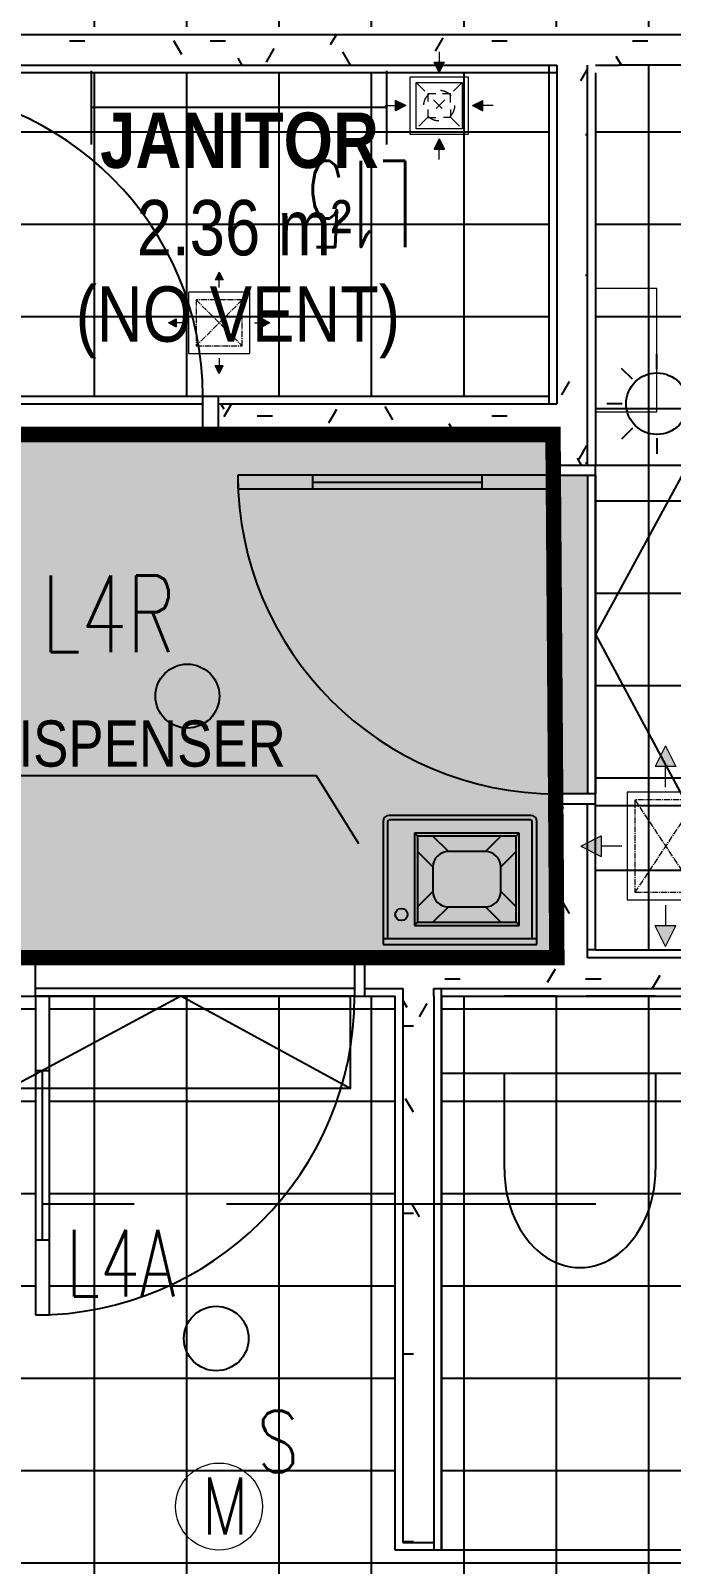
# Model space of a CAD drawing. Header units: millimetres. Extents: x -92759 to 184353, y -15225 to 86714.
# Drawn here: x 85892 to 87973, y 43770 to 48753 of the extents above; entities that cross this region are included whole.
import ezdxf
from ezdxf import colors
from ezdxf.entities.mleader import LeaderData, LeaderLine
from ezdxf.math import Vec2, Vec3

# ---------------------------------------------------------------- set-up
doc = ezdxf.new("R2010")
doc.units = ezdxf.units.MM
for name, pattern in [('Aligning Line', [3.2004, 1.6002, -1.6002]), ('CENTER2', [28.575, 19.05, -3.175, 3.175, -3.175]), ('HIDDEN', [0.375, 0.25, -0.125]), ('IDA - Grid Line', [2100, 1200, -300, 300, -300]), ('IDA - Hidden 065', [322.5, 225, -97.5])]:
    doc.linetypes.add(name, pattern=pattern)
for name, color, linetype in [('0-1', 9, 'Continuous'), ('0-L15', 1, 'Continuous'), ('0-L4A', 1, 'Continuous'), ('A-_DOOR----_E', 8, 'Continuous'), ('A-_FLORPATT_H-1', 9, 'Continuous'), ('A-_ROOMNAME_A', 8, 'Continuous'), ('A-_WALL----_E', 8, 'Continuous'), ('A-_WALL----_H-1', 9, 'Continuous'), ('A-_WALLPRTN_E', 8, 'Continuous'), ('A-PATT-CONC', 8, 'Continuous'), ('E-_LIGT----_E-', 3, 'Continuous'), ('E-legend', 1, 'Continuous'), ('E-LIGHT----E', 1, 'Continuous'), ('M-_SANIFIXR_E', 9, 'Continuous'), ('water dispenser', 8, 'Continuous')]:
    doc.layers.add(name, color=color, linetype=linetype)
for name, color, linetype, true_color in [('A-_DETA----_E-3', 1, 'IDA - Hidden 065', 0xff0000), ('A-_DETA----_ED-2', 1, 'Continuous', 0xff0000), ('E-_FIREALAM_E-1', 1, 'Continuous', 0xff0000), ('S-_ANOTGRID_E-1', 9, 'IDA - Grid Line', 0x808080)]:
    doc.layers.add(name, color=color, linetype=linetype, true_color=true_color)
for name, color, linetype, lineweight in [('HFI 9MM FPB', 94, 'Continuous', 5), ('M-ACMV_Control Panel', 7, 'Continuous', 25), ('M-ACMV_CP_ HL', 7, 'Continuous', 20), ('M-ACMV_FAD', 3, 'Continuous', 18), ('M-ACMV_FAG', 3, 'Continuous', 25), ('M-ACMV_FCU-1', 86, 'Continuous', 9)]:
    doc.layers.add(name, color=color, linetype=linetype, lineweight=lineweight)
doc.layers.add('M-ACMV_EAG', color=7, linetype='Continuous', lineweight=25, true_color=0x999900)
doc.styles.add('Arial Narrow', font='ARIALN.TTF')
doc.styles.add('Arial Narrow_2', font='ARIALN.TTF', dxfattribs={"height": 225})
doc.styles.add('Arial Narrow_B_1', font='ARIALNB.TTF', dxfattribs={"height": 300})
doc.styles.add('Simplex', font='simplex_.ttf', dxfattribs={"width": 0.7, "height": 450})
doc.styles.add('T3', font='simplex.shx', dxfattribs={"width": 0.7, "height": 300})
pattern_1 = [(0, (-11670.95, 40338.29), (609.6, 152.4), [50.292, -406.908, 50.292, -406.908, -2438.4]), (0, (-11670.95, 40338.29), (609.6, 152.4), [-914.4, 50.292, -864.108, 50.292, -406.908, -1066.8]), (0, (-11670.95, 40338.29), (609.6, 152.4), [-2286, 50.292, -254.508, 50.292, -711.708]), (120, (-11442.35, 40414.49), (-436.7823, 451.7291), [50.292, -406.908, 50.292, -406.908, -2438.4]), (120, (-11442.35, 40414.49), (-436.7823, 451.7291), [-914.4, 50.292, -864.108, 50.292, -406.908, -1066.8]), (120, (-11442.35, 40414.49), (-436.7823, 451.7291), [-2286, 50.292, -254.508, 50.292, -711.708]), (240, (-11366.15, 40719.29), (-172.8177, -604.1291), [50.292, -406.908, 50.292, -406.908, -2438.4]), (240, (-11366.15, 40719.29), (-172.8177, -604.1291), [-914.4, 50.292, -864.108, 50.292, -406.908, -1066.8]), (240, (-11366.15, 40719.29), (-172.8177, -604.1291), [-2286, 50.292, -254.508, 50.292, -711.708])]

# ---------------------------------------------------------------- blocks, each defined once
blk = doc.blocks.new('IDA - F - Single - Swing - FL - Bottom - 1100L X 2200H -TD-06-10140994-BLK8_RHH_2ND STOREY PLAN')
at = {"layer": 'A-_DOOR----_E'}
for p, q in [((518, 1098.5), (473, 1098.5)), ((473, 1098.5), (473, 62.5)), ((518, 62.5), (518, 1098.5)), ((473, 855.5), (518, 855.5)), ((495.5, 855.5), (495.5, 305.5)), ((473, 305.5), (518, 305.5)), ((-518, 62.5), (-550, 62.5)), ((-518, -62.5), (-518, 62.5)), ((473, 62.5), (518, 62.5)), ((550, 62.5), (518, 62.5)), ((518, 62.5), (518, -62.5)), ((-550, -62.5), (-518, -62.5)), ((518, -62.5), (550, -62.5))]:
    blk.add_line(p, q, dxfattribs=at)
blk.add_arc((518, 62.5), 1036, 90, 180, dxfattribs=at)
blk.add_arc((518, 62.5), 1036, 90, 180, dxfattribs=at)
blk = doc.blocks.new('IDA - F - Single - Swing1 - 1100L X 2200H -TD-03-10510375-BLK8_RHH_2ND STOREY PLAN')
at = {"layer": 'A-_DOOR----_E'}
for p, q in [((-550, 62.5), (-500, 62.5)), ((-500, 62.5), (-500, -62.5)), ((500, 62.5), (550, 62.5)), ((500, -62.5), (500, 62.5)), ((-500, -62.5), (-550, -62.5)), ((450, -62.5), (500, -62.5)), ((450, -1062.5), (450, -62.5)), ((500, -62.5), (500, -1062.5)), ((550, -62.5), (500, -62.5)), ((500, -1062.5), (450, -1062.5))]:
    blk.add_line(p, q, dxfattribs=at)
blk.add_arc((500, -62.5), 1000, 180, 270, dxfattribs=at)
blk = doc.blocks.new('IDA - Strobe Light - IDA - Strobe Light-8826107-BLK8_RHH_2ND STOREY PLAN')
at = {"layer": 'A-_DETA----_ED-2'}
for p, q in [((0, 312.5), (0, 362.5)), ((-79.5, 279.5), (-114.9, 314.9)), ((79.5, 279.5), (114.9, 314.9)), ((-112.5, 200), (-162.5, 200)), ((112.5, 200), (162.5, 200)), ((-79.5, 120.5), (-114.9, 85.1)), ((79.5, 120.5), (114.9, 85.1)), ((0, 87.5), (0, 37.5))]:
    blk.add_line(p, q, dxfattribs=at)
blk.add_circle((0, 200), 100, dxfattribs=at)
blk = doc.blocks.new('A$C4750f375')
at = {"layer": 'water dispenser'}
for p, q in [((0, 400), (0, 0)), ((15, 400), (15, 20)), ((480, 420), (20, 420)), ((480, 405), (20, 405)), ((485, 20), (485, 400)), ((500, 0), (500, 400)), ((442.5, 362.5), (102.2, 362.5)), ((102.2, 362.5), (102.2, 62.5)), ((102.2, 362.5), (112.2, 352.5)), ((112.2, 352.5), (112.2, 72.5)), ((432.5, 352.5), (112.2, 352.5)), ((212.2, 302.5), (162.2, 352.5)), ((332.5, 302.5), (382.5, 352.5)), ((432.5, 352.5), (442.5, 362.5)), ((432.5, 72.5), (432.5, 352.5)), ((442.5, 62.5), (442.5, 362.5)), ((162.2, 252.5), (112.2, 302.5)), ((332.5, 302.5), (212.2, 302.5)), ((382.5, 252.5), (432.5, 302.5)), ((162.2, 252.5), (162.2, 172.5)), ((382.5, 172.5), (382.5, 252.5)), ((162.2, 172.5), (112.2, 122.5)), ((382.5, 172.5), (432.5, 122.5)), ((212.2, 122.5), (162.2, 72.5)), ((212.2, 122.5), (332.5, 122.5)), ((332.5, 122.5), (382.5, 72.5)), ((112.2, 72.5), (102.2, 62.5)), ((102.2, 62.5), (442.5, 62.5)), ((112.2, 72.5), (432.5, 72.5)), ((432.5, 72.5), (442.5, 62.5)), ((0, 20), (500, 20)), ((0, 0), (500, 0))]:
    blk.add_line(p, q, dxfattribs=at)
blk.add_circle((59.7, 97.8), 20, dxfattribs=at)
for centre, radius, start, end in [((20, 400), 20, 90, 180), ((20, 400), 5, 90, 180), ((480, 400), 20, 0, 90), ((480, 400), 5, 0, 90), ((212.2, 252.5), 50, 90, 180), ((332.5, 252.5), 50, 0, 90), ((212.2, 172.5), 50, 180, 270), ((332.5, 172.5), 50, 270, 0)]:
    blk.add_arc(centre, radius, start, end, dxfattribs=at)
blk = doc.blocks.new('255')
for p, q in [((16995.8, -25738.3), (16696, -26288.3)), ((16696, -26288.3), (16995.8, -26845.3))]:
    blk.add_line(p, q)
blk.add_lwpolyline([(16696, -25738.3), (16995.8, -25738.3), (16995.8, -26845.3), (16696, -26845.3)], close=True)
blk = doc.blocks.new('RCP_B8L2')
at = {"layer": 'HFI 9MM FPB'}
h = blk.add_hatch(dxfattribs=at)
h.set_pattern_fill('ANSI33', color=256, scale=50)
h.set_pattern_definition([(45, (-381589.02, -647239), (-224.5064, 224.5064), []), (45, (-381364.5, -647239), (-224.5064, 224.5064), [158.75, -79.375])])
h.paths.add_polyline_path([(-397818.1, -145727.3), (-400118.1, -145727.3), (-400118.1, -175677.3), (-397818.1, -175677.3), (-397818.1, -149677.3), (-369818.1, -149677.3), (-369818.1, -175677.3), (-400118.1, -175677.3), (-400118.1, -180477.3), (-377418.1, -180477.3), (-377418.1, -194177.3), (-377868.1, -194177.3), (-377868.1, -197377.3), (-373818.1, -197377.3), (-373818.1, -196977.3), (-373218.1, -196977.3), (-373218.1, -197377.3), (-372328.1, -197377.3), (-372328.1, -187777.3), (-373518.1, -187777.3), (-373518.1, -183977.3), (-369718.1, -183977.3), (-369718.1, -184377.3), (-367302.1, -184377.3), (-367302.1, -183227.3), (-367418.1, -183227.3), (-367418.1, -174577.3), (-365018.1, -174577.3), (-365018.1, -174045.3), (-364918.1, -174045.3), (-364918.1, -173009.3), (-365018.1, -173009.3), (-365018.1, -172877.3), (-367418.1, -172877.3), (-367418.1, -161227.3), (-365818.1, -161227.3), (-365818.1, -161927.3), (-362518.1, -161927.3), (-362518.1, -160193), (-362518.1, -159277.3), (-362718.1, -159277.3), (-362718.1, -157677.3), (-364168.1, -157677.3), (-364168.1, -158127.3), (-364455.6, -158127.3), (-365318.1, -158127.3), (-365318.1, -158827.3), (-366818.1, -158827.3), (-366818.1, -159277.3), (-367418.1, -159277.3), (-367418.1, -145307.3), (-369018.1, -145307.3), (-369018.1, -145557.3), (-369818.1, -145557.3), (-369818.1, -147877.3), (-377418.1, -147877.3), (-377418.1, -145557.7), (-379668.1, -145557.7), (-379668.1, -147877.3), (-394868.1, -147877.3), (-394868.1, -146527.3), (-397818.1, -146527.3)])
h.paths.add_polyline_path([(-399868.1, -146002.3), (-398068.1, -146002.3), (-398068.1, -175402.3), (-399868.1, -175402.3)], flags=16)
h.paths.add_polyline_path([(-379218.1, -147877.3), (-379218.1, -146077.3), (-378018.1, -146077.3), (-378018.1, -147877.3), (-369818.1, -147877.3), (-369818.1, -149677.3), (-397818.1, -149677.3), (-397818.1, -147877.3), (-397818.1, -146677.3), (-396618.1, -146677.3), (-395418.1, -146677.3), (-395418.1, -147877.3)], flags=16)
h.paths.add_polyline_path([(-369518.1, -175677.3), (-367718.1, -175677.3), (-367718.1, -145677.3), (-369518.1, -145677.3)], flags=16)
h.paths.add_polyline_path([(-366468.1, -159177.3), (-366468.1, -160977.3), (-365268.1, -160977.3), (-365268.1, -161577.3), (-362868.1, -161577.3), (-362868.1, -159177.3)], flags=16)
h.paths.add_polyline_path([(-376718.1, -196977.3), (-373718.1, -196977.3), (-373718.1, -187977.3), (-373718.1, -187977.3), (-373718.1, -183777.3), (-367718.1, -183777.3), (-367718.1, -175977.3), (-399518.1, -175977.3), (-399518.1, -180177.3), (-376718.1, -180177.3)], flags=16)
blk.add_lwpolyline([(-367418.1, -183227.3), (-367418.1, -174577.3), (-365018.1, -174577.3), (-365018.1, -174045.3), (-364918.1, -174045.3), (-364918.1, -173009.3), (-365018.1, -173009.3), (-365018.1, -172877.3), (-367418.1, -172877.3), (-367418.1, -161227.3)], dxfattribs=at)
blk = doc.blocks.new('A$C020d881d')
at = {"layer": 'E-legend', "lineweight": 25}
blk.add_circle((818.7, 172), 103.8, dxfattribs=at)
at = {"layer": 'E-legend', "lineweight": 25, "style": 'Simplex', "width": 0.7}
blk.add_text('L4R', height=250, dxfattribs=at).set_placement((345.2, 314.3))
blk = doc.blocks.new('L15-RISER')
at = {"layer": 'E-legend', "lineweight": 25}
for p, q in [((20488.5, -12614.6), (20488.5, -12914.6)), ((21688.5, -12914.6), (21688.5, -12614.6)), ((20488.5, -12764.6), (21688.5, -12764.6))]:
    blk.add_line(p, q, dxfattribs=at)
at = {"layer": 'E-legend', "lineweight": 25, "style": 'Simplex', "width": 0.5}
blk.add_text('L15', height=350, dxfattribs=at).set_placement((20383.5, -12548.1))
blk = doc.blocks.new('L4A')
at = {"layer": 'E-legend', "lineweight": 25}
blk.add_circle((-125762, -60174.4), 104.9, dxfattribs=at)
at = {"layer": 'E-legend', "lineweight": 25, "style": 'Simplex', "width": 0.7}
blk.add_text('L4A', height=215.69, dxfattribs=at).set_placement((-126249.9, -60037.3))
blk = doc.blocks.new('MOTION SENSOR S')
at = {"layer": 'E-LIGHT----E', "lineweight": 13}
blk.add_circle((0, 0), 141.3, dxfattribs=at)
at = {"layer": 'E-LIGHT----E', "lineweight": 13, "style": 'T3', "width": 0.8}
for s, height, p in [('S', 200, (123.5, 111.6)), ('M', 184.5, (-55.8, -90.3))]:
    blk.add_text(s, height=height, dxfattribs=at).set_placement(p)
blk = doc.blocks.new('EL_B8_L2_R4')
at = {"color": 6, "linetype": 'HIDDEN', "ltscale": 20, "const_width": 50}
blk.add_lwpolyline([(-7500, -27300), (-7500, -34700), (-37800, -34700), (-37800, -39445), (-37800, -39500), (-15100, -39500), (-15100, -56400), (-11500, -56400), (-11500, -56000), (-10900, -56000), (-10900, -56400), (-10010, -56400), (-10010, -46800), (-11200, -46800), (-11200, -43000), (-7400, -43000), (-7400, -43400), (-5100, -43400), (-5100, -33600), (-2700, -33600), (-2712.5, -31900), (-5100, -31900), (-5100, -27300), (-7500, -27300)], dxfattribs=at)
at = {"layer": '0-L15', "xscale": 0.8, "yscale": 0.8, "zscale": 0.8, "rotation": 180}
blk.add_blockref('L15-RISER', (13138.5, -41049.6), dxfattribs=at)
at = {"layer": '0-L4A'}
blk.add_blockref('L4A', (121955.7, 25336.9), dxfattribs=at)
at = {"layer": 'E-_LIGT----_E-', "ltscale": 0.5}
blk.add_blockref('A$C020d881d', (-4718.7, -32922), dxfattribs=at)
at = {"layer": 'E-LIGHT----E', "color": 2}
blk.add_blockref('MOTION SENSOR S', (-3797.5, -35383.6), dxfattribs=at)
blk = doc.blocks.new('A$Ce886c8c0')
at = {"layer": 'M-ACMV_Control Panel', "lineweight": 5}
blk.add_lwpolyline([(200, -200), (200, 200), (0, 200), (0, -200)], close=True, dxfattribs=at)
blk.add_solid([(0, -200), (200, -200), (200, 200), (0, -200)], dxfattribs=at)
blk = doc.blocks.new('A$C0ac682c3')
at = {"layer": 'M-ACMV_EAG', "lineweight": 5}
h = blk.add_hatch(color=256, dxfattribs=at)
h.dxf.hatch_style = 1
h.paths.add_polyline_path([(16.8, 141.6), (-16.8, 141.6), (0, 108)])
h = blk.add_hatch(color=256, dxfattribs=at)
h.dxf.hatch_style = 1
h.paths.add_polyline_path([(-141.6, 16.8), (-141.6, -16.8), (-108, 0)])
h = blk.add_hatch(color=256, dxfattribs=at)
h.dxf.hatch_style = 1
h.paths.add_polyline_path([(108, 0), (141.6, -16.8), (141.6, 16.8)])
h = blk.add_hatch(color=256, dxfattribs=at)
h.dxf.hatch_style = 1
h.paths.add_polyline_path([(0, -108), (-16.8, -141.6), (16.8, -141.6)])
for p, q in [((0, 175.2), (0, 141.6)), ((-16.8, 141.6), (16.8, 141.6)), ((0, 108), (-16.8, 141.6)), ((-16.8, 141.6), (16.8, 141.6)), ((0, 108), (16.8, 141.6)), ((-175.2, 0), (-141.6, 0)), ((-141.6, -16.8), (-141.6, 16.8)), ((-108, 0), (-141.6, 16.8)), ((-141.6, -16.8), (-141.6, 16.8)), ((-108, 0), (-141.6, -16.8)), ((108, 0), (141.6, 16.8)), ((108, 0), (141.6, -16.8)), ((141.6, -16.8), (141.6, 16.8)), ((141.6, -16.8), (141.6, 16.8)), ((175.2, 0), (141.6, 0)), ((0, -108), (-16.8, -141.6)), ((-16.8, -141.6), (16.8, -141.6)), ((-16.8, -141.6), (16.8, -141.6)), ((0, -108), (16.8, -141.6)), ((0, -175.2), (0, -141.6))]:
    blk.add_line(p, q, dxfattribs=at)
at = {"layer": 'M-ACMV_EAG', "linetype": 'Aligning Line', "lineweight": 5, "ltscale": 25}
for p, q in [((-75, 75), (75, -75)), ((75, 75), (-75, -75))]:
    blk.add_line(p, q, dxfattribs=at)
at = {"layer": 'M-ACMV_EAG', "lineweight": 5}
for points in [[(-93.8, 93.8), (93.8, 93.8), (93.8, -93.8), (-93.8, -93.8)], [(-75, 75), (75, 75), (75, -75), (-75, -75)]]:
    blk.add_lwpolyline(points, close=True, dxfattribs=at)
for points in [[(-11.2, 38.4), (-36.8, 38.4), (-36.8, 12.8)], [(36.8, 9.6), (36.8, 38.4), (11.2, 38.4)], [(-36.8, -12.8), (-36.8, -38.4), (-11.2, -38.4)], [(36.8, -12.8), (36.8, -38.4), (14.4, -38.4)]]:
    blk.add_lwpolyline(points, dxfattribs=at)
at = {"layer": 'M-ACMV_EAG', "linetype": 'Aligning Line', "lineweight": 5, "ltscale": 25}
blk.add_circle((0, 0), 50, dxfattribs=at)
blk = doc.blocks.new('A$Cdabbba8f')
at = {"layer": 'M-ACMV_FAG', "lineweight": 0}
h = blk.add_hatch(color=3, dxfattribs=at)
h.dxf.hatch_style = 1
h.paths.add_polyline_path([(33.5, 208.8), (-33.5, 208.8), (0, 275.8)])
h = blk.add_hatch(color=3, dxfattribs=at)
h.dxf.hatch_style = 1
h.paths.add_polyline_path([(-325.8, 0), (-258.8, 33.5), (-258.8, -33.5)])
h = blk.add_hatch(color=3, dxfattribs=at)
h.dxf.hatch_style = 1
h.paths.add_polyline_path([(258.8, -33.5), (258.8, 33.5), (325.8, 0)])
h = blk.add_hatch(color=3, dxfattribs=at)
h.dxf.hatch_style = 1
h.paths.add_polyline_path([(0, -275.8), (-33.5, -208.8), (33.5, -208.8)])
at = {"layer": 'M-ACMV_FAD', "color": 3}
blk.add_lwpolyline([(175, -125), (175, 125), (-175, 125), (-175, -125)], close=True, dxfattribs=at)
at = {"layer": 'M-ACMV_FAG', "color": 3, "lineweight": 0}
for p, q in [((0, 275.8), (-33.5, 208.8)), ((0, 275.8), (33.5, 208.8)), ((-33.5, 208.8), (33.5, 208.8)), ((0, 141.8), (0, 208.8)), ((-325.8, 0), (-258.8, 33.5)), ((-325.8, 0), (-258.8, -33.5)), ((-258.8, 33.5), (-258.8, -33.5)), ((-191.8, 0), (-258.8, 0)), ((191.8, 0), (258.8, 0)), ((258.8, 33.5), (258.8, -33.5)), ((325.8, 0), (258.8, 33.5)), ((325.8, 0), (258.8, -33.5)), ((0, -141.8), (0, -208.8)), ((-33.5, -208.8), (33.5, -208.8)), ((0, -275.8), (-33.5, -208.8)), ((0, -275.8), (33.5, -208.8))]:
    blk.add_line(p, q, dxfattribs=at)
at = {"layer": 'M-ACMV_FAG', "color": 3, "linetype": 'CENTER2', "lineweight": 0}
for p, q in [((-150, -100), (150, 100)), ((-150, 100), (150, -100))]:
    blk.add_line(p, q, dxfattribs=at)
blk.add_lwpolyline([(150, -100), (150, 100), (-150, 100), (-150, -100)], close=True, dxfattribs=at)
blk = doc.blocks.new('A$C5ccd6a02')
at = {"layer": 'M-ACMV_FAG', "lineweight": 5}
h = blk.add_hatch(color=3, dxfattribs=at)
h.dxf.hatch_style = 1
h.paths.add_polyline_path([(0, 165), (12.6, 139.9), (-12.6, 139.9)])
h = blk.add_hatch(color=3, dxfattribs=at)
h.dxf.hatch_style = 1
h.paths.add_polyline_path([(-165, 0), (-139.9, 12.6), (-139.9, -12.6)])
h = blk.add_hatch(color=3, dxfattribs=at)
h.dxf.hatch_style = 1
h.paths.add_polyline_path([(139.9, -12.6), (139.9, 12.6), (165, 0)])
h = blk.add_hatch(color=3, dxfattribs=at)
h.dxf.hatch_style = 1
h.paths.add_polyline_path([(-12.6, -139.9), (12.6, -139.9), (0, -165)])
at = {"layer": 'M-ACMV_FAD', "color": 3, "lineweight": 5}
blk.add_lwpolyline([(-100, -100), (100, -100), (100, 100), (-100, 100)], close=True, dxfattribs=at)
at = {"layer": 'M-ACMV_FAG', "color": 3, "lineweight": 5}
for p, q in [((0, 165), (-12.6, 139.9)), ((0, 165), (12.6, 139.9)), ((12.6, 139.9), (-12.6, 139.9)), ((0, 114.8), (0, 139.9)), ((-165, 0), (-139.9, 12.6)), ((-165, 0), (-139.9, -12.6)), ((-139.9, 12.6), (-139.9, -12.6)), ((-114.8, 0), (-139.9, 0)), ((114.8, 0), (139.9, 0)), ((139.9, 12.6), (139.9, -12.6)), ((165, 0), (139.9, 12.6)), ((165, 0), (139.9, -12.6)), ((12.6, -139.9), (-12.6, -139.9)), ((0, -165), (-12.6, -139.9)), ((0, -114.8), (0, -139.9)), ((0, -165), (12.6, -139.9))]:
    blk.add_line(p, q, dxfattribs=at)
at = {"layer": 'M-ACMV_FAG', "color": 3, "linetype": 'CENTER2', "lineweight": 5}
for p, q in [((-75, 75), (75, -75)), ((75, 75), (-75, -75))]:
    blk.add_line(p, q, dxfattribs=at)
blk.add_lwpolyline([(-75, -75), (75, -75), (75, 75), (-75, 75)], close=True, dxfattribs=at)
blk = doc.blocks.new('ACMV_B8_L2')
at = {"layer": 'M-ACMV_CP_ HL'}
blk.add_blockref('A$Ce886c8c0', (148389.6, -58000.6), dxfattribs=at)
at = {"layer": 'M-ACMV_EAG'}
blk.add_blockref('A$C0ac682c3', (147882.5, -57205.9), dxfattribs=at)
at = {"layer": 'M-ACMV_FAG'}
blk.add_blockref('A$C5ccd6a02', (147167.9, -57911.9), dxfattribs=at)
at = {"layer": 'M-ACMV_FAG', "rotation": 270}
blk.add_blockref('A$Cdabbba8f', (148617.9, -59612.2), dxfattribs=at)
blk = doc.blocks.new('A$C3019c3af')
at = {"layer": 'A-_FLORPATT_H-1'}
h = blk.add_hatch(dxfattribs=at)
h.set_pattern_fill('FP_19', color=256, style=0, pattern_type=2)
h.set_pattern_definition([(270, (4799.36, 21125), (300, 2e-14), []), (0, (4799.36, 21125), (0, 300), [])])
h.paths.add_polyline_path([(3808.2, 14825), (4875, 14825), (4875, 15875), (2625, 15875), (2625, 14825), (2750, 14825), (2750, 15825), (2800, 15825), (2800, 14825), (3800, 14825)])
h.paths.add_polyline_path([(2625, 16025), (7375, 16025), (7375, 18275), (5575, 18275), (5575, 18400), (7375, 18400), (7375, 19275), (7400, 19275), (7400, 19300), (7200, 19300), (7200, 19275), (7175, 19275), (7175, 19925), (7375, 19925), (7375, 22925), (5575, 22925), (5575, 23050), (7400, 23050), (7400, 23075), (7375, 23075), (7375, 25025), (2625, 25025), (2625, 19925), (3125, 19925), (3125, 19900), (3100, 19900), (3100, 19300), (2600, 19300), (2600, 19275), (2625, 19275), (2625, 17525), (3950, 17525), (3950, 17375), (2625, 17375), (2625, 16202), (3661, 16202), (3661, 16157), (2625, 16157), (2625, 16125)])
h = blk.add_hatch(dxfattribs=at)
h.set_pattern_fill('FP_21', color=256, style=0, pattern_type=2)
h.set_pattern_definition([(90, (5999.36, 14525), (-300, 2e-14), []), (180, (5999.36, 14525), (-4e-14, -300), [])])
h.paths.add_polyline_path([(5025, 13025), (5982.3, 13025), (5982.3, 13028), (5985.5, 13028), (5987.2, 13063), (5987.6, 13062), (5989.6, 13064.1), (5990.2, 13064.5), (5988.2, 13068.3), (5987.4, 13069), (5989.5, 13074.2), (5991.4, 13075), (5996.2, 13077.6), (5996.5, 13078.9), (5996.2, 13082), (5993.2, 13083.4), (5998.3, 13085.4), (6000, 13083.4), (6001.6, 13078.9), (6010.9, 13085.4), (6017.3, 13088), (6018.3, 13086.9), (6025, 13089.5), (6025, 13090), (6258.3, 13091.5), (6264, 13139.2), (6274.6, 13141.1), (6427.5, 13142), (6532.5, 13140.4), (6536.4, 13138.1), (6538.2, 13132.5), (6541.8, 13090), (7060, 13091.5), (7060, 13291), (6856.6, 13292.6), (6852.1, 13292.3), (6850.6, 13291.9), (6834.6, 13292.6), (6829.8, 13290.8), (6828.4, 13291.9), (6819.8, 13290.8), (6565.3, 13292.6), (6532, 13301.3), (6513.9, 13308.8), (6491.4, 13321.5), (6474.5, 13334.2), (6458.7, 13349.2), (6444.5, 13366.4), (6432.4, 13385.2), (6422.8, 13404.9), (6415.8, 13425.2), (6412.1, 13440.8), (6409.5, 13460), (6409.1, 13484.3), (6412.1, 13510), (6418, 13532.9), (6425.4, 13551.9), (6435.9, 13571.7), (6448.5, 13589.8), (6463.2, 13606.3), (6477.8, 13619.3), (6494.5, 13631.3), (6513.9, 13642), (6532, 13649.6), (6554.7, 13656), (6578.9, 13659.6), (6631.1, 13659.9), (6843.3, 13658.2), (6843.3, 13657), (6870.1, 13658.5), (7060, 13659), (7061.5, 13750), (7062, 13750), (7062, 13757.7), (7062, 13759), (7066.6, 13764.3), (7083, 13785.4), (7085.6, 13785.5), (7087.1, 13786), (7092.3, 13788), (7093.3, 13786.9), (7100, 13789.5), (7100, 13790), (7147, 13790), (7147, 13792.7), (7150, 13792.7), (7150, 13818.2), (7142, 13818.2), (7142, 13834), (7092, 13834), (7092, 13850), (6298.3, 13851.6), (6291.5, 13854.6), (6287.7, 13859.6), (6287.3, 13862.2), (6289.6, 13870.2), (6289.6, 13871.5), (6289.2, 13873.4), (6293, 13877), (6296.9, 13878.9), (6302.8, 13879.8), (6344.9, 13880), (7092, 13880), (7092, 13896), (7142, 13896), (7142, 13911.8), (7150, 13911.8), (7150, 13925), (7375, 13925), (7375, 15900), (5000, 15900), (5000, 15875), (5025, 15875), (5025, 13404.3)])
h.paths.add_polyline_path([(6550.7, 13025), (7150, 13025), (7150, 13057.3), (7147, 13057.3), (7147, 13060), (6544.6, 13058.6), (6547.2, 13028.5)])
h.paths.add_polyline_path([(6025, 13062), (6025, 13064.4), (6021.1, 13062.7)])
h.paths.add_polyline_path([(6135.8, 13025), (6249.3, 13025), (6252.8, 13028.5), (6255.4, 13060), (6025, 13060.5), (6025, 13062), (6018.8, 13059.5), (6014.7, 13054.9), (6014.5, 13050), (6015.1, 13028), (6017.7, 13028), (6017.7, 13025), (6036.7, 13025)])
h.paths.add_polyline_path([(6013.2, 13059.6), (6014.6, 13060.5), (6013.2, 13060)])
h.paths.add_polyline_path([(6025, 13067.5), (6025, 13071.1), (6022.5, 13069)])
h.paths.add_polyline_path([(5988.2, 13074.2), (5989.6, 13080.7), (5990.2, 13077.4), (5988.6, 13074.9)])
h.paths.add_polyline_path([(6005.4, 13081.1), (6006.9, 13081.7), (6004.7, 13081.2)])
h.paths.add_polyline_path([(7088.7, 13088.7), (7147, 13090), (7147, 13092.7), (7150, 13092.7), (7150, 13291.2), (7090, 13290.6), (7088.7, 13088.7)])
h.paths.add_polyline_path([(6306.3, 13141), (6286.6, 13141.5), (6299, 13141.1)])
h.paths.add_polyline_path([(7150, 13291.2), (7150, 13291.7), (7138, 13291.7)])
h.paths.add_polyline_path([(6950, 13657.5), (6950, 13658.3), (6950, 13657.5)])
h.paths.add_polyline_path([(7100, 13762), (7100, 13764.4), (7095.1, 13762.8)])
h.paths.add_polyline_path([(7087.2, 13754.9), (7088, 13759.5), (7089.5, 13760.7), (7086.7, 13763.1), (7084.6, 13757.9), (7085.9, 13755.2), (7086.7, 13755)])
h.paths.add_polyline_path([(7088, 13750), (7086.6, 13753), (7087.2, 13750), (7088, 13750)])
h.paths.add_polyline_path([(7110.9, 13658.6), (7150, 13659.8), (7150, 13757.3), (7147, 13757.3), (7147, 13760), (7100, 13760.5), (7100, 13762), (7094.3, 13760), (7089.5, 13754.3), (7089.7, 13750), (7090, 13750), (7090, 13659), (7110.6, 13658.6)])
h.paths.add_polyline_path([(7081, 13750), (7082.5, 13750), (7080.5, 13753.3), (7080.7, 13750)])
h.paths.add_polyline_path([(7100, 13767.5), (7100, 13771.1), (7097.5, 13769)])
h.paths.add_polyline_path([(7081.9, 13780.8), (7080.7, 13782.1), (7081.6, 13780.9)])
h.paths.add_polyline_path([(6292.6, 13862.2), (6290.6, 13865), (6289.6, 13866.2), (6287.8, 13865), (6291.8, 13862.7)])
h = blk.add_hatch(dxfattribs=at)
h.set_pattern_fill('FP_20', color=256, style=0, pattern_type=2)
h.set_pattern_definition([(0, (4499.36, 12875), (0, 300), []), (90, (4499.36, 12875), (-300, 2e-14), [])])
h.paths.add_polyline_path([(2625, 8825), (5425, 8825), (5425, 9725), (5575, 9725), (5575, 8825), (7375, 8825), (7375, 11875), (7175, 11875), (7175, 12525), (7375, 12525), (7375, 12875), (4525, 12875), (4525, 11075), (4375, 11075), (4375, 12875), (3252, 12875), (3252, 11839), (3207, 11839), (3207, 12875), (2625, 12875), (2626, 12525), (3125, 12525), (3125, 11875), (2625, 11875), (2625, 8842.8)])
at = {"layer": 'A-_WALL----_H-1'}
h = blk.add_hatch(dxfattribs=at)
h.set_pattern_fill('FP_8', color=256, style=0, pattern_type=2)
h.set_pattern_definition(pattern_1)
h.paths.add_polyline_path([(2625, 15900), (5900, 15900), (5900, 16000), (2600, 16000), (2600, 15900)])
h = blk.add_hatch(dxfattribs=at)
h.set_pattern_fill('FP_8', color=256, style=0, pattern_type=2)
h.set_pattern_definition(pattern_1)
h.paths.add_polyline_path([(5000, 13000), (5000, 13500), (4900, 13500), (4900, 13000)])
h.paths.add_polyline_path([(4900, 14600), (5000, 14600), (5000, 15900), (4900, 15900), (4900, 14655.6)])
h = blk.add_hatch(dxfattribs=at)
h.set_pattern_fill('FP_8', color=256, style=0, pattern_type=2)
h.set_pattern_definition(pattern_1)
h.paths.add_polyline_path([(2625, 14700), (2700, 14700), (2700, 14800), (2600, 14800), (2600, 14700)])
h.paths.add_polyline_path([(4900, 14700), (4900, 14800), (3800, 14800), (3800, 14700)])
h = blk.add_hatch(dxfattribs=at)
h.set_pattern_fill('FP_8', color=256, style=0, pattern_type=2)
h.set_pattern_definition(pattern_1)
h.paths.add_polyline_path([(5343.2, 12900), (7375, 12900), (7375, 13000), (4275, 13000), (4275, 12900), (5101.5, 12900)])
h.paths.add_polyline_path([(2500, 12900), (3175, 12900), (3175, 13000), (2500, 13000)])
h = blk.add_hatch(dxfattribs=at)
h.set_pattern_fill('FP_8', color=256, style=0, pattern_type=2)
h.set_pattern_definition(pattern_1)
h.paths.add_polyline_path([(4400, 11100), (4500, 11100), (4500, 12900), (4400, 12900), (4400, 12153.1)])
at = {"layer": 'A-_DETA----_E-3'}
blk.add_line((5220.6, 12875), (4729.4, 12875), dxfattribs=at)
at = {"layer": 'A-_WALL----_E'}
for p, q in [((2600, 16000), (7375, 16000)), ((2600, 15900), (4900, 15900)), ((4900, 15900), (4900, 15875)), ((5000, 14600), (5000, 15900)), ((5025, 15900), (5101.5, 15900)), ((4900, 14901.5), (4900, 14800)), ((4875, 14800), (4875, 14825)), ((3800, 14800), (4900, 14800)), ((5000, 13000), (5000, 13500)), ((5025, 13025), (5000, 13025)), ((5101.5, 13000), (5000, 13000)), ((5101.5, 13000), (5025, 13000)), ((4275, 12900), (4400, 12900)), ((4400, 12900), (4400, 11100)), ((4500, 12900), (7375, 12900)), ((4500, 12875), (4500, 12900)), ((4525, 12875), (4525, 12900)), ((4400, 11100), (4500, 11100))]:
    blk.add_line(p, q, dxfattribs=at)
at = {"layer": 'A-_WALLPRTN_E'}
for p, q in [((4875, 14825), (4875, 15900)), ((7400, 15900), (5101.5, 15900)), ((4900, 15875), (2625, 15875)), ((4900, 15875), (4900, 14901.5)), ((5025, 15875), (5025, 14600)), ((2800, 14825), (3750, 14825)), ((3800, 14825), (4875, 14825)), ((3800, 14825), (3800, 14700)), ((2750, 14800), (3750, 14800)), ((3800, 14700), (4900, 14700)), ((4900, 14700), (4900, 14600)), ((4900, 14600), (5025, 14600)), ((5000, 14568), (5000, 13532)), ((5025, 14568), (5025, 13532)), ((4900, 13500), (4900, 13000)), ((4900, 13500), (5025, 13500)), ((5025, 13025), (5025, 13500)), ((5025, 13025), (7375, 13025)), ((4900, 13000), (4275, 13000)), ((4275, 13000), (4275, 12875)), ((7400, 13000), (5101.5, 13000)), ((7375, 13000), (5101.5, 13000)), ((4243, 12900), (3207, 12900)), ((4243, 12875), (3207, 12875)), ((4275, 12875), (4375, 12875)), ((4375, 11075), (4375, 12875)), ((4500, 12875), (4500, 11075)), ((4525, 12875), (7375, 12875)), ((4525, 12875), (4525, 11075)), ((4525, 11075), (4375, 11075))]:
    blk.add_line(p, q, dxfattribs=at)
at = {"layer": 'M-_SANIFIXR_E'}
for p, q in [((4525, 12875), (5425, 12875)), ((4525, 11075), (4525, 12875)), ((4525, 12625), (5425, 12625)), ((4729.4, 12313.1), (4729.4, 12625)), ((5220.6, 12625), (5220.6, 12313.1)), ((5425, 11075), (4525, 11075))]:
    blk.add_line(p, q, dxfattribs=at)
blk.add_ellipse((4975, 12313.1), major_axis=(0, 320), ratio=0.767386, start_param=1.570796, end_param=4.712389, dxfattribs=at)
at = {"layer": 'S-_ANOTGRID_E-1'}
blk.add_line((-38173.1, 12200), (13784.7, 12200), dxfattribs=at)
blk.add_blockref('255', (-11671, 40338.3))
at = {"color": 6}
blk.add_blockref('A$C4750f375', (4335.3, 13042.5), dxfattribs=at)
at = {"rotation": 270}
blk.add_blockref('255', (29966.8, 29571), dxfattribs=at)
at = {"layer": 'A-_DOOR----_E'}
for name, p, rotation in [('IDA - F - Single - Swing1 - 1100L X 2200H -TD-03-10510375-BLK8_RHH_2ND STOREY PLAN', (3250, 14762.5), 180), ('IDA - F - Single - Swing - FL - Bottom - 1100L X 2200H -TD-06-10140994-BLK8_RHH_2ND STOREY PLAN', (4962.5, 14050), 89.99999999999993), ('IDA - F - Single - Swing - FL - Bottom - 1100L X 2200H -TD-06-10140994-BLK8_RHH_2ND STOREY PLAN', (3725, 12937.5), 180)]:
    blk.add_blockref(name, p, dxfattribs=dict(at, rotation=rotation))
at = {"layer": 'E-_FIREALAM_E-1', "rotation": 269.9999999999972}
blk.add_blockref('IDA - Strobe Light - IDA - Strobe Light-8826107-BLK8_RHH_2ND STOREY PLAN', (5025, 14800.1), dxfattribs=at)
at = {"layer": 'A-_ROOMNAME_A', "char_height": 180, "attachment_point": 1}
for s, insert, width, style in [('JANITOR', (3416.7, 15746.2), 1166.455, 'Arial Narrow_B_1'), ('2.36 m²', (3535.2, 15462.1), 877.848, 'Arial Narrow_2'), ('(NO VENT)', (3337.2, 15181.4), 1358.86, 'Arial Narrow_2')]:
    blk.add_mtext(s, dxfattribs=dict(at, insert=insert, width=width, style=style))
ml = blk.add_multileader_mtext('Standard')
ml.set_content('FREE STANDING WATER DISPENSER', color=256, style='Arial Narrow')
ml.set_leader_properties()
ml.build(insert=Vec2(0, 0))
ml.multileader.update_dxf_attribs({"text_right_attachment_type": 6, "dogleg_length": 100, "arrow_head_size": 150})
ctx = ml.context
ctx.base_point, ctx.char_height, ctx.arrow_head_size, ctx.landing_gap_size, ctx.plane_origin = Vec3(933.8, 13694.5), 150, 150, 0.09, Vec3(4335.3, 13242.5)
ctx.right_attachment, ctx.text_align_type = 6, 2
notes = []
notes.append((ctx, [(0, (1, 1, 0), (4119.7, 13590.8), (-1, 0), 100, [(0, [(4335.3, 13242.5)], 0, [])])]))
ctx.mtext.insert, ctx.mtext.alignment, ctx.mtext.flow_direction = Vec3(4019.6, 13770.8), 3, 5
for ctx, leaders in notes:
    for number, flags, end, landing, length, lines in leaders:
        leader = LeaderData()
        leader.index, (leader.has_last_leader_line, leader.has_dogleg_vector, leader.attachment_direction) = number, flags
        leader.last_leader_point, leader.dogleg_vector, leader.dogleg_length = Vec3(end), Vec3(landing), length
        for number, points, colour, breaks in lines:
            line = LeaderLine()
            line.index, line.vertices, line.color, line.breaks = number, Vec3.list(points), colors.encode_raw_color(colour), breaks
            leader.lines.append(line)
        ctx.leaders.append(leader)

msp = doc.modelspace()

# ---------------------------------------------------------------- block references
at = {"layer": '0-1'}
msp.add_blockref('A$C3019c3af', (82701.1, 32741.2), dxfattribs=at)
at = {"layer": 'A-PATT-CONC'}
msp.add_blockref('RCP_B8L2', (452619.1, 220318.5), dxfattribs=at)
at = {"layer": 'E-legend', "color": 7}
msp.add_blockref('EL_B8_L2_R4', (90301.1, 79341.2), dxfattribs=at)
at = {"layer": 'M-ACMV_FCU-1'}
msp.add_blockref('ACMV_B8_L2', (-60663.6, 105715.9), dxfattribs=at)

doc.saveas('drawing.dxf')
